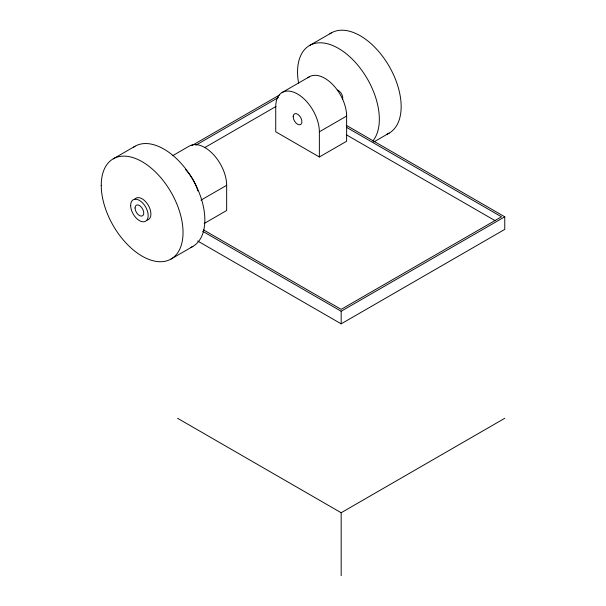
<?xml version="1.0" encoding="UTF-8"?>
<svg xmlns="http://www.w3.org/2000/svg" width="606" height="606" viewBox="0 0 606 606"><rect width="100%" height="100%" fill="white"/><g stroke="black" fill="none" stroke-linecap="round" stroke-linejoin="round"><path stroke-width="0.91" d="M113.224 158.84L135.032 146.251M309.522 45.511L331.338 32.913M172.581 155.734L189.42 146.016A30.845 17.809 60 0 1 213.191 154.28A30.845 17.809 60 0 1 226.659 185.322L226.659 210.509L204.207 223.47M282.123 92.491L309.386 76.75M191.761 145.652L279.283 95.127M195.852 145.182L278.465 97.483M204.707 147.622L275.988 106.467M200.995 200.131L226.659 185.322M346.624 116.057L346.624 141.243L319.362 156.984L319.362 131.797L346.624 116.057A30.845 17.809 60 0 0 332.096 83.931A30.845 17.809 60 0 0 307.863 77.826M171.059 259.02L192.867 246.43M373.826 141.956L389.173 133.093M202.593 231.242L341.17 311.249L504.76 216.804L504.76 229.394L341.17 323.839L197.67 240.991M177.581 418.291L341.17 512.737L504.76 418.291M346.503 125.434L504.76 216.804M346.503 127.321L501.488 216.804L341.17 309.363L203.404 229.825M346.352 134.79L495.216 220.735M319.362 156.984L275.738 131.797L275.738 106.618A30.845 17.809 60 0 1 297.546 94.021A30.845 17.809 60 0 1 319.362 131.797M341.17 311.249L341.17 323.839M341.17 512.737L341.17 575.7M298.576 83.098A57.835 33.391 60 0 1 345.587 53.222A57.835 33.391 60 0 1 372.751 141.107M337.315 90.082A6.166 3.56 60 0 1 342.655 99.331M329.869 33.853A57.835 33.391 60 0 1 389.552 66.963A57.835 33.391 60 0 1 386.825 134.244M133.562 147.19A57.835 33.391 60 0 1 193.246 180.3A57.835 33.391 60 0 1 190.519 247.581M134.547 199.495A12.393 7.151 60 0 1 148.061 204.889A12.393 7.151 60 0 1 147.16 220.122M185.633 169.71A30.845 17.809 60 0 1 197.851 190.875M293.183 116.685A6.166 3.56 60 0 0 299.728 124.828A6.166 3.56 60 0 0 299.728 116.102A6.166 3.56 60 0 0 293.183 116.685M101.24 185.322A57.835 33.391 60 0 0 162.59 261.633A57.835 33.391 60 0 0 162.59 179.838A57.835 33.391 60 0 0 101.24 185.322M135.047 207.987A6.166 3.56 60 0 0 141.592 216.13A6.166 3.56 60 0 0 141.592 207.404A6.166 3.56 60 0 0 135.047 207.987M130.654 205.449A12.393 7.151 60 0 0 143.796 221.796A12.393 7.151 60 0 0 143.796 204.275A12.393 7.151 60 0 0 130.654 205.449"/></g></svg>
